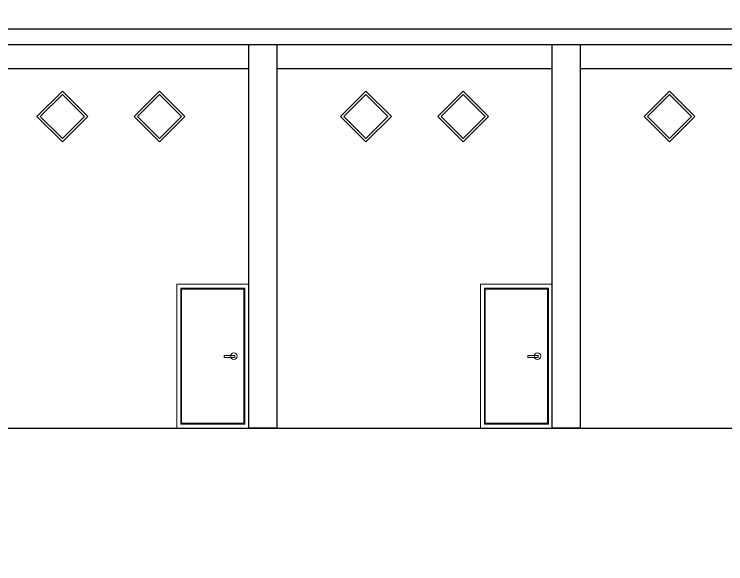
# Model space of a CAD drawing. Header units: centimetres. Extents: x -377343 to 693706, y 194584 to 813780.
# Drawn here: x 184801 to 185691, y 499170 to 499858 of the extents above; entities that cross this region are included whole.
import ezdxf

# ---------------------------------------------------------------- set-up
doc = ezdxf.new("R2010")
doc.units = ezdxf.units.CM
doc.layers.add('KUZEN', color=130, linetype='Continuous', lineweight=9)
doc.layers.add('Layer1', color=7, linetype='Continuous')
doc.layers.add('PIPA', color=11, linetype='Continuous')

msp = doc.modelspace()

# ---------------------------------------------------------------- linework, layer by layer
at = {"layer": 'KUZEN'}
for points in [[(185094.207, 499340.206), (185004.207, 499340.206), (185004.207, 499520.206), (185094.207, 499520.206)], [(185089.207, 499345.206), (185009.207, 499345.206), (185009.207, 499515.206), (185089.207, 499515.206)], [(185474.207, 499340.206), (185384.207, 499340.206), (185384.207, 499520.206), (185474.207, 499520.206)], [(185469.207, 499345.206), (185389.207, 499345.206), (185389.207, 499515.206), (185469.207, 499515.206)], [(185088.207, 499346.206), (185010.207, 499346.206), (185010.207, 499514.206), (185088.207, 499514.206)], [(185468.207, 499346.206), (185390.207, 499346.206), (185390.207, 499514.206), (185468.207, 499514.206)], [(185076.624, 499431.23), (185063.507, 499431.23), (185063.507, 499428.531), (185076.624, 499428.531)], [(185456.624, 499431.23), (185443.507, 499431.23), (185443.507, 499428.531), (185456.624, 499428.531)]]:
    msp.add_lwpolyline(points, close=True, dxfattribs=at)
for centre in [(185075.638, 499430.206), (185455.638, 499430.206)]:
    msp.add_circle(centre, 4.052, dxfattribs=at)
at = {"layer": 'Layer1'}
for p, q in [((184334.207, 499840.206), (186269.207, 499840.206)), ((184334.207, 499820.206), (186269.207, 499820.206)), ((184749.207, 499790.206), (185094.207, 499790.206)), ((185129.207, 499790.206), (185474.207, 499790.206)), ((185509.207, 499790.206), (185854.207, 499790.206)), ((184234.207, 499340.206), (186369.207, 499340.206))]:
    msp.add_line(p, q, dxfattribs=at)
for points in [[(185094.207, 499820.206), (185129.207, 499820.206), (185129.207, 499340.206), (185094.207, 499340.206)], [(185474.207, 499820.206), (185509.207, 499820.206), (185509.207, 499340.206), (185474.207, 499340.206)], [(184860.874, 499698.387), (184892.693, 499730.206), (184860.874, 499762.026), (184829.054, 499730.206)], [(184860.874, 499702.629), (184888.451, 499730.206), (184860.874, 499757.784), (184833.296, 499730.206)], [(184982.54, 499698.387), (185014.36, 499730.206), (184982.54, 499762.026), (184950.72, 499730.206)], [(184982.54, 499702.629), (185010.117, 499730.206), (184982.54, 499757.784), (184954.963, 499730.206)], [(185240.874, 499698.387), (185272.693, 499730.206), (185240.874, 499762.026), (185209.054, 499730.206)], [(185240.874, 499702.629), (185268.451, 499730.206), (185240.874, 499757.784), (185213.296, 499730.206)], [(185362.54, 499698.387), (185394.36, 499730.206), (185362.54, 499762.026), (185330.72, 499730.206)], [(185362.54, 499702.629), (185390.117, 499730.206), (185362.54, 499757.784), (185334.963, 499730.206)], [(185620.874, 499698.387), (185652.693, 499730.206), (185620.874, 499762.026), (185589.054, 499730.206)], [(185620.874, 499702.629), (185648.451, 499730.206), (185620.874, 499757.784), (185593.296, 499730.206)]]:
    msp.add_lwpolyline(points, close=True, dxfattribs=at)
at = {"layer": 'PIPA', "lineweight": 35, "extrusion": (0, 0.816497, 0.57735), "elevation": 193451.324}
msp.add_lwpolyline([(-421704.212, -325591.681), (-159560.265, -63447.734), (377343.333, -600351.331), (-158232.47, -1135927.133), (-693706.405, -600453.199), (-454216.825, -360963.619)], dxfattribs=at)

doc.saveas('drawing.dxf')
